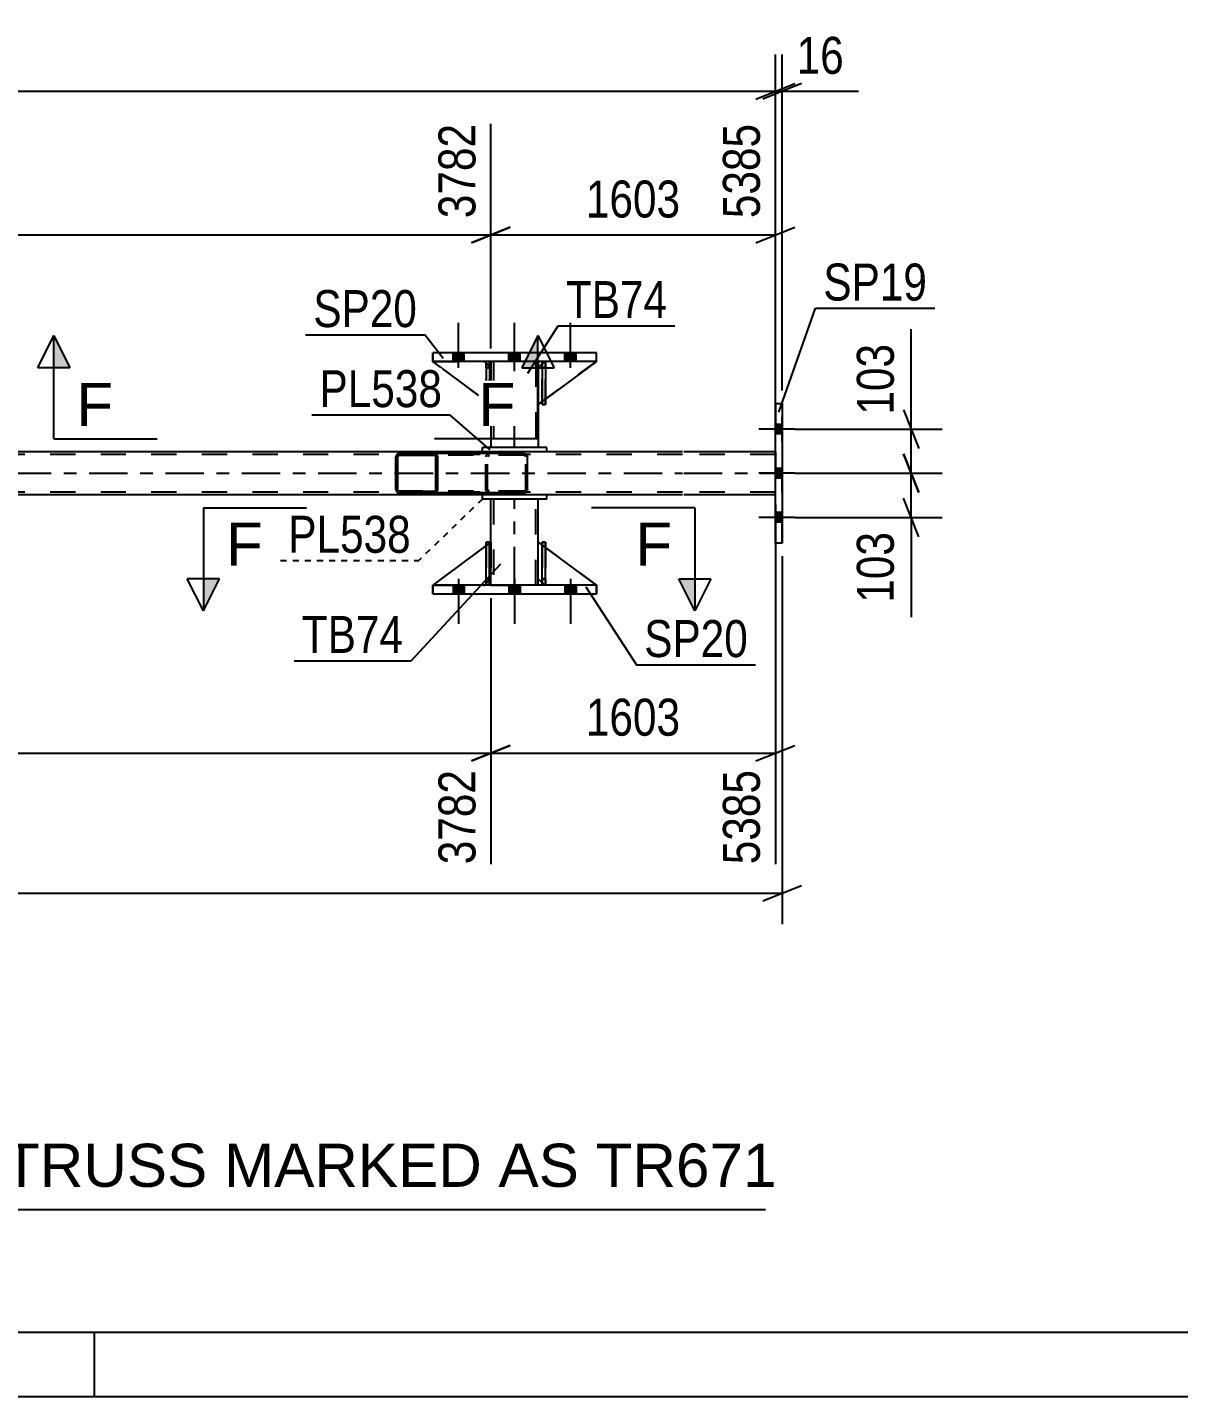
# Model space of a CAD drawing. Header units: millimetres. Extents: x 0 to 594, y 0 to 420.
# Drawn here: x 168.8 to 258, y 0 to 106.1 of the extents above; entities that cross this region are included whole.
import ezdxf

# ---------------------------------------------------------------- set-up
doc = ezdxf.new("R2010")
doc.units = ezdxf.units.MM
for name, pattern in [('DXK_LINE_DOT2', [3.9198, 1.9599, -1.9599]), ('DXK_LINE_DOT3', [5.9187, 2.979, -0.9799, 0.9799, -0.9799]), ('DXK_LINE_DOT4', [0.9408, 0.4704, -0.4704])]:
    doc.linetypes.add(name, pattern=pattern)
doc.styles.add('Arial', font='arial.ttf', dxfattribs={"height": 0.2})
doc.styles.add('Arial Narrow', font='ARIALN.TTF', dxfattribs={"height": 0.2})

# ---------------------------------------------------------------- blocks, each defined once
blk = doc.blocks.new('Unknown-570345859-1135')
at = {"color": 5, "linetype": 'Continuous'}
for p, q in [((5, 5), (589, 5)), ((174, 0), (174, 5)), ((0, 0), (594, 0))]:
    blk.add_line(p, q, dxfattribs=at)
blk = doc.blocks.new('Part-570345859-5423 - 5354')
at = {"color": 2, "linetype": 'Continuous'}
for p, q in [((209.06, 73.53), (204.06, 73.53)), ((204.06, 73.19), (204.06, 73.53)), ((209.06, 73.19), (204.06, 73.19)), ((209.06, 73.19), (209.06, 73.53))]:
    blk.add_line(p, q, dxfattribs=at)
blk = doc.blocks.new('Part-570345859-5375 - 5354')
at = {"color": 2, "linetype": 'Continuous'}
for p, q in [((204.72, 80.19), (204.72, 79.69)), ((208.39, 80.19), (208.39, 79.69)), ((204.72, 76.86), (204.72, 73.53)), ((208.39, 76.86), (208.39, 73.53))]:
    blk.add_line(p, q, dxfattribs=at)
at = {"color": 7, "linetype": 'DXK_LINE_DOT2'}
for p, q in [((208.39, 80.19), (204.72, 80.19)), ((204.72, 79.69), (204.72, 76.86)), ((204.92, 80.19), (204.92, 73.53)), ((208.19, 80.19), (208.19, 73.53)), ((208.39, 79.69), (208.39, 76.86)), ((208.39, 73.53), (204.72, 73.53))]:
    blk.add_line(p, q, dxfattribs=at)
at = {"color": 7, "linetype": 'DXK_LINE_DOT3'}
blk.add_line((206.56, 73.53), (206.56, 80.19), dxfattribs=at)
blk = doc.blocks.new('Part-570345859-5377 - 5354')
at = {"linetype": 'Continuous'}
h = blk.add_hatch(dxfattribs=at)
h.set_pattern_fill('', scale=0.7, style=0, pattern_type=0)
h.set_pattern_definition([(45, (200.5832, 72.888), (-1.5715, 1.5715), [])])
h.paths.add_polyline_path([(200.6, 72.79), (200.58, 72.89), (200.52, 72.97), (200.43, 73.03), (200.32, 73.05), (197.64, 73.05), (197.53, 73.03), (197.44, 72.97), (197.38, 72.89), (197.36, 72.79), (197.36, 70.27), (197.38, 70.17), (197.44, 70.08), (197.53, 70.02), (197.64, 70), (200.32, 70), (200.43, 70.02), (200.52, 70.08), (200.58, 70.17), (200.6, 70.27)])
h.paths.add_polyline_path([(200.45, 70.22), (200.42, 70.18), (200.38, 70.15), (200.32, 70.14), (197.64, 70.14), (197.59, 70.15), (197.54, 70.18), (197.51, 70.22), (197.5, 70.27), (197.5, 72.79), (197.51, 72.84), (197.54, 72.88), (197.59, 72.91), (197.64, 72.92), (200.32, 72.92), (200.38, 72.91), (200.42, 72.88), (200.45, 72.84), (200.46, 72.79), (200.46, 70.27)])
at = {"color": 2, "linetype": 'Continuous'}
for p, q in [((197.38, 72.89), (197.36, 72.79)), ((197.36, 70.27), (197.36, 72.79)), ((197.5, 72.79), (197.51, 72.84)), ((197.5, 70.27), (197.5, 72.79)), ((197.51, 72.84), (197.54, 72.88)), ((197.64, 73.05), (197.53, 73.03)), ((197.54, 72.88), (197.59, 72.91)), ((197.59, 72.91), (197.64, 72.92)), ((197.64, 73.05), (200.32, 73.05)), ((197.64, 72.92), (200.32, 72.92)), ((207.28, 73.05), (200.32, 73.05)), ((200.43, 73.03), (200.32, 73.05)), ((200.32, 72.92), (200.38, 72.91)), ((200.38, 72.91), (200.42, 72.88)), ((200.42, 72.88), (200.45, 72.84)), ((200.45, 72.84), (200.46, 72.79)), ((200.46, 70.27), (200.46, 72.79)), ((200.6, 72.79), (200.58, 72.89)), ((200.6, 70.27), (200.6, 72.79)), ((207.28, 73.05), (207.39, 73.03)), ((207.54, 72.89), (207.56, 72.79)), ((207.56, 70.27), (207.56, 72.79)), ((197.36, 70.27), (197.38, 70.17)), ((197.51, 70.22), (197.5, 70.27)), ((197.54, 70.18), (197.51, 70.22)), ((197.53, 70.02), (197.64, 70)), ((197.59, 70.15), (197.54, 70.18)), ((197.64, 70.14), (197.59, 70.15)), ((197.64, 70.14), (200.32, 70.14)), ((200.38, 70.15), (200.32, 70.14)), ((200.32, 70), (200.43, 70.02)), ((200.42, 70.18), (200.38, 70.15)), ((200.45, 70.22), (200.42, 70.18)), ((200.46, 70.27), (200.45, 70.22)), ((200.58, 70.17), (200.6, 70.27)), ((207.39, 70.02), (207.28, 70)), ((207.56, 70.27), (207.54, 70.17)), ((197.64, 70), (200.32, 70)), ((207.28, 70), (200.32, 70))]:
    blk.add_line(p, q, dxfattribs=at)
at = {"color": 7, "linetype": 'DXK_LINE_DOT2'}
for p, q in [((200.32, 73.05), (197.64, 73.05)), ((207.28, 72.92), (197.64, 72.92)), ((204.32, 72.79), (204.34, 72.89)), ((204.32, 70.27), (204.32, 72.79)), ((204.47, 72.84), (204.46, 72.79)), ((204.46, 70.27), (204.46, 72.79)), ((204.5, 72.88), (204.47, 72.84)), ((204.49, 73.03), (204.6, 73.05)), ((204.5, 72.88), (204.51, 72.89)), ((204.51, 72.89), (204.55, 72.91)), ((204.55, 72.91), (204.6, 72.92)), ((207.33, 72.91), (207.28, 72.92)), ((207.38, 72.88), (207.33, 72.91)), ((207.41, 72.84), (207.38, 72.88)), ((207.42, 72.79), (207.41, 72.84)), ((207.42, 70.27), (207.42, 72.79)), ((207.28, 70.14), (197.64, 70.14)), ((204.34, 70.17), (204.32, 70.27)), ((204.46, 70.27), (204.47, 70.22)), ((204.47, 70.22), (204.5, 70.18)), ((204.6, 70), (204.49, 70.02)), ((204.5, 70.18), (204.51, 70.17)), ((204.51, 70.17), (204.55, 70.15)), ((204.55, 70.15), (204.6, 70.14)), ((207.28, 70.14), (207.33, 70.15)), ((207.33, 70.15), (207.38, 70.18)), ((207.38, 70.18), (207.41, 70.22)), ((207.41, 70.22), (207.42, 70.27)), ((200.32, 70), (197.64, 70))]:
    blk.add_line(p, q, dxfattribs=at)
at = {"color": 2, "linetype": 'Continuous'}
for centre, start, end in [((197.63, 72.77), 110.7583, 155.68), ((200.33, 72.77), 24.3199, 69.2417), ((207.29, 72.77), 24.3199, 69.2417), ((197.63, 70.28), 204.3199, 249.2417), ((200.33, 70.28), 290.7583, 335.68), ((207.29, 70.28), 290.7583, 335.68)]:
    blk.add_arc(centre, 0.276, start, end, dxfattribs=at)
at = {"color": 7, "linetype": 'DXK_LINE_DOT2'}
for centre, start, end in [((204.59, 72.77), 110.7583, 155.68), ((204.59, 70.28), 204.3199, 249.2417)]:
    blk.add_arc(centre, 0.276, start, end, dxfattribs=at)
blk = doc.blocks.new('Part-570345859-5391 - 5354')
at = {"color": 2, "linetype": 'Continuous'}
for p, q in [((226.76, 76.94), (226.76, 76.94)), ((226.76, 76.94), (227.29, 76.94)), ((226.76, 66.11), (226.76, 76.94)), ((227.29, 76.94), (227.29, 66.11)), ((226.76, 66.11), (226.76, 66.11)), ((227.29, 66.11), (226.76, 66.11))]:
    blk.add_line(p, q, dxfattribs=at)
at = {"color": 7, "linetype": 'DXK_LINE_DOT2'}
for p, q in [((226.76, 76.94), (226.76, 66.11)), ((227.29, 66.11), (227.29, 76.94))]:
    blk.add_line(p, q, dxfattribs=at)
blk = doc.blocks.new('Part-570345859-5392 - 5354')
at = {"color": 7, "linetype": 'DXK_LINE_DOT2'}
for p, q in [((204.62, 66.19), (204.35, 66.19)), ((204.35, 63.36), (204.35, 66.19)), ((204.35, 62.86), (204.35, 66.19)), ((204.62, 66.19), (204.62, 63.36)), ((204.62, 62.86), (204.62, 66.19)), ((204.62, 63.36), (204.35, 63.36)), ((204.35, 62.86), (204.35, 63.36)), ((204.62, 62.86), (204.35, 62.86)), ((204.62, 63.36), (204.62, 62.86)), ((204.62, 62.86), (204.62, 62.86))]:
    blk.add_line(p, q, dxfattribs=at)
blk = doc.blocks.new('Part-570345859-5395 - 5354')
at = {"color": 2, "linetype": 'Continuous'}
for p, q in [((208.68, 79.99), (208.39, 79.69)), ((208.39, 79.69), (208.39, 76.86)), ((212.89, 80.19), (208.95, 77.28)), ((208.68, 77.08), (208.39, 76.86))]:
    blk.add_line(p, q, dxfattribs=at)
at = {"color": 7, "linetype": 'DXK_LINE_DOT2'}
for p, q in [((208.89, 80.19), (208.68, 79.99)), ((212.89, 80.19), (208.89, 80.19)), ((208.95, 77.28), (208.68, 77.08))]:
    blk.add_line(p, q, dxfattribs=at)
blk = doc.blocks.new('Part-570345859-5398 - 5354')
at = {"color": 7, "linetype": 'DXK_LINE_DOT2'}
for p, q in [((208.89, 80.19), (208.39, 79.69)), ((208.39, 76.86), (212.89, 80.19)), ((208.39, 79.69), (208.39, 76.86)), ((212.89, 80.19), (208.89, 80.19))]:
    blk.add_line(p, q, dxfattribs=at)
blk = doc.blocks.new('Part-570345859-5401 - 5354')
at = {"color": 2, "linetype": 'Continuous'}
for p, q in [((204.35, 77.14), (200.22, 80.19)), ((204.35, 80.07), (204.22, 80.19)), ((204.72, 79.69), (204.62, 79.8)), ((204.72, 79.69), (204.72, 79.69)), ((204.72, 76.86), (204.72, 79.69)), ((204.62, 76.94), (204.72, 76.86)), ((204.72, 76.86), (204.72, 76.86))]:
    blk.add_line(p, q, dxfattribs=at)
at = {"color": 7, "linetype": 'DXK_LINE_DOT2'}
for p, q in [((204.22, 80.19), (200.22, 80.19)), ((204.22, 80.19), (204.72, 79.69)), ((204.62, 79.8), (204.35, 80.07)), ((204.72, 79.69), (204.72, 76.86)), ((204.62, 76.94), (204.35, 77.14))]:
    blk.add_line(p, q, dxfattribs=at)
blk = doc.blocks.new('Part-570345859-5404 - 5354')
at = {"color": 7, "linetype": 'DXK_LINE_DOT2'}
for p, q in [((204.72, 76.86), (200.22, 80.19)), ((200.22, 80.19), (204.22, 80.19)), ((204.22, 80.19), (204.72, 79.69)), ((204.72, 79.69), (204.22, 80.19)), ((204.72, 79.69), (204.72, 76.86)), ((204.72, 79.69), (204.72, 79.69)), ((204.72, 79.69), (204.72, 76.86))]:
    blk.add_line(p, q, dxfattribs=at)
blk = doc.blocks.new('Part-570345859-5405 - 5354')
at = {"color": 2, "linetype": 'Continuous'}
for p, q in [((208.95, 80.19), (208.68, 80.19)), ((208.68, 80.19), (208.68, 76.86)), ((208.95, 80.19), (208.95, 80.19)), ((208.95, 80.19), (208.95, 76.86)), ((208.95, 76.86), (208.68, 76.86))]:
    blk.add_line(p, q, dxfattribs=at)
at = {"color": 7, "linetype": 'DXK_LINE_DOT2'}
for p, q in [((208.68, 79.69), (208.68, 80.19)), ((208.95, 79.69), (208.68, 79.69)), ((208.68, 79.69), (208.68, 76.86)), ((208.95, 79.69), (208.95, 80.19)), ((208.95, 80.19), (208.95, 80.19)), ((208.95, 76.86), (208.95, 79.69))]:
    blk.add_line(p, q, dxfattribs=at)
blk = doc.blocks.new('Part-570345859-5406 - 5354')
at = {"color": 2, "linetype": 'Continuous'}
for p, q in [((204.62, 80.19), (204.35, 80.19)), ((204.35, 80.19), (204.35, 76.86)), ((204.62, 80.19), (204.62, 80.19)), ((204.62, 80.19), (204.62, 76.86)), ((204.62, 76.86), (204.35, 76.86))]:
    blk.add_line(p, q, dxfattribs=at)
at = {"color": 7, "linetype": 'DXK_LINE_DOT2'}
for p, q in [((204.35, 79.69), (204.35, 80.19)), ((204.62, 79.69), (204.35, 79.69)), ((204.35, 79.69), (204.35, 76.86)), ((204.62, 79.69), (204.62, 80.19)), ((204.62, 80.19), (204.62, 80.19)), ((204.62, 76.86), (204.62, 79.69))]:
    blk.add_line(p, q, dxfattribs=at)
blk = doc.blocks.new('Part-570345859-5407 - 5354')
at = {"color": 7, "linetype": 'DXK_LINE_DOT2'}
for p, q in [((208.68, 79.69), (208.68, 80.19)), ((208.68, 80.19), (208.68, 80.19)), ((208.68, 80.19), (208.68, 76.86)), ((208.95, 80.19), (208.68, 80.19)), ((208.68, 76.86), (208.68, 79.69)), ((208.68, 79.69), (208.95, 79.69)), ((208.95, 79.69), (208.95, 80.19)), ((208.95, 76.86), (208.95, 80.19)), ((208.95, 79.69), (208.95, 76.86)), ((208.68, 76.86), (208.95, 76.86))]:
    blk.add_line(p, q, dxfattribs=at)
blk = doc.blocks.new('Part-570345859-5408 - 5354')
at = {"color": 7, "linetype": 'DXK_LINE_DOT2'}
for p, q in [((204.35, 79.69), (204.35, 80.19)), ((204.35, 80.19), (204.35, 80.19)), ((204.35, 80.19), (204.35, 76.86)), ((204.62, 80.19), (204.35, 80.19)), ((204.35, 76.86), (204.35, 79.69)), ((204.35, 79.69), (204.62, 79.69)), ((204.62, 79.69), (204.62, 80.19)), ((204.62, 76.86), (204.62, 80.19)), ((204.62, 79.69), (204.62, 76.86)), ((204.35, 76.86), (204.62, 76.86))]:
    blk.add_line(p, q, dxfattribs=at)
blk = doc.blocks.new('Bolt-570345859-5477 - 5354')
at = {"linetype": 'Continuous'}
for points in [[(201.79, 80.19), (202.66, 80.19), (202.66, 80.86), (201.79, 80.86)], [(201.79, 80.19), (202.66, 80.19), (202.66, 80.86), (201.79, 80.86)], [(201.79, 80.19), (202.66, 80.19), (202.66, 80.86), (201.79, 80.86)], [(206.12, 80.19), (206.99, 80.19), (206.99, 80.86), (206.12, 80.86)], [(206.12, 80.19), (206.99, 80.19), (206.99, 80.86), (206.12, 80.86)], [(210.46, 80.19), (211.32, 80.19), (211.32, 80.86), (210.46, 80.86)], [(210.46, 80.19), (211.32, 80.19), (211.32, 80.86), (210.46, 80.86)], [(210.46, 80.19), (211.32, 80.19), (211.32, 80.86), (210.46, 80.86)]]:
    blk.add_hatch(color=1, dxfattribs=at).paths.add_polyline_path(points)
at = {"color": 1, "linetype": 'Continuous'}
for p, q in [((202.22, 79.69), (202.22, 83.19)), ((202.22, 79.69), (202.22, 83.19)), ((202.22, 79.69), (202.22, 83.19)), ((206.56, 79.69), (206.56, 83.19)), ((206.56, 79.69), (206.56, 83.19)), ((210.89, 79.69), (210.89, 83.19)), ((210.89, 79.69), (210.89, 83.19)), ((210.89, 79.69), (210.89, 83.19)), ((201.79, 80.19), (201.79, 80.86)), ((201.79, 80.19), (201.79, 80.86)), ((201.79, 80.19), (201.79, 80.86)), ((202.66, 80.19), (202.66, 80.86)), ((202.66, 80.19), (202.66, 80.86)), ((202.66, 80.19), (202.66, 80.86)), ((206.12, 80.19), (206.12, 80.86)), ((206.12, 80.19), (206.12, 80.86)), ((206.99, 80.19), (206.99, 80.86)), ((206.99, 80.19), (206.99, 80.86)), ((210.46, 80.19), (210.46, 80.86)), ((210.46, 80.19), (210.46, 80.86)), ((210.46, 80.19), (210.46, 80.86)), ((211.32, 80.19), (211.32, 80.86)), ((211.32, 80.19), (211.32, 80.86)), ((211.32, 80.19), (211.32, 80.86))]:
    blk.add_line(p, q, dxfattribs=at)
blk = doc.blocks.new('Part-570345859-5413 - 5354')
at = {"color": 2, "linetype": 'Continuous'}
for p, q in [((204.72, 66.19), (204.72, 69.53)), ((208.39, 66.19), (208.39, 69.53)), ((204.72, 62.86), (204.72, 63.36)), ((208.39, 62.86), (208.39, 63.36))]:
    blk.add_line(p, q, dxfattribs=at)
at = {"color": 7, "linetype": 'DXK_LINE_DOT2'}
for p, q in [((208.39, 69.53), (204.72, 69.53)), ((204.92, 69.53), (204.92, 62.86)), ((208.19, 62.86), (208.19, 69.53)), ((204.72, 63.36), (204.72, 66.19)), ((208.39, 63.36), (208.39, 66.19)), ((204.72, 62.86), (208.39, 62.86))]:
    blk.add_line(p, q, dxfattribs=at)
at = {"color": 7, "linetype": 'DXK_LINE_DOT3'}
blk.add_line((206.56, 62.86), (206.56, 69.53), dxfattribs=at)
blk = doc.blocks.new('Bolt-570345859-5478 - 5354')
at = {"linetype": 'Continuous'}
for points in [[(202.66, 62.86), (201.79, 62.86), (201.79, 62.19), (202.66, 62.19)], [(202.66, 62.86), (201.79, 62.86), (201.79, 62.19), (202.66, 62.19)], [(202.66, 62.86), (201.79, 62.86), (201.79, 62.19), (202.66, 62.19)], [(206.99, 62.86), (206.12, 62.86), (206.12, 62.19), (206.99, 62.19)], [(206.99, 62.86), (206.12, 62.86), (206.12, 62.19), (206.99, 62.19)], [(211.32, 62.86), (210.46, 62.86), (210.46, 62.19), (211.32, 62.19)], [(211.32, 62.86), (210.46, 62.86), (210.46, 62.19), (211.32, 62.19)], [(211.32, 62.86), (210.46, 62.86), (210.46, 62.19), (211.32, 62.19)]]:
    blk.add_hatch(color=1, dxfattribs=at).paths.add_polyline_path(points)
at = {"color": 1, "linetype": 'Continuous'}
for p, q in [((201.79, 62.86), (201.79, 62.19)), ((201.79, 62.86), (201.79, 62.19)), ((201.79, 62.86), (201.79, 62.19)), ((202.22, 63.36), (202.22, 59.86)), ((202.22, 63.36), (202.22, 59.86)), ((202.22, 63.36), (202.22, 59.86)), ((202.66, 62.86), (202.66, 62.19)), ((202.66, 62.86), (202.66, 62.19)), ((202.66, 62.86), (202.66, 62.19)), ((206.12, 62.86), (206.12, 62.19)), ((206.12, 62.86), (206.12, 62.19)), ((206.56, 63.36), (206.56, 59.86)), ((206.56, 63.36), (206.56, 59.86)), ((206.99, 62.86), (206.99, 62.19)), ((206.99, 62.86), (206.99, 62.19)), ((210.46, 62.86), (210.46, 62.19)), ((210.46, 62.86), (210.46, 62.19)), ((210.46, 62.86), (210.46, 62.19)), ((210.89, 63.36), (210.89, 59.86)), ((210.89, 63.36), (210.89, 59.86)), ((210.89, 63.36), (210.89, 59.86)), ((211.32, 62.86), (211.32, 62.19)), ((211.32, 62.86), (211.32, 62.19)), ((211.32, 62.86), (211.32, 62.19))]:
    blk.add_line(p, q, dxfattribs=at)
blk = doc.blocks.new('Part-570345859-5418 - 5354')
at = {"color": 2, "linetype": 'Continuous'}
for p, q in [((209.06, 69.86), (204.06, 69.86)), ((204.06, 69.53), (204.06, 69.86)), ((209.06, 69.53), (204.06, 69.53)), ((209.06, 69.53), (209.06, 69.86))]:
    blk.add_line(p, q, dxfattribs=at)
blk = doc.blocks.new('Part-570345859-5426 - 5354')
at = {"color": 7, "linetype": 'DXK_LINE_DOT2'}
for p, q in [((208.39, 63.36), (208.39, 66.19)), ((208.39, 66.19), (212.89, 62.86)), ((208.89, 62.86), (208.39, 63.36)), ((212.89, 62.86), (208.89, 62.86))]:
    blk.add_line(p, q, dxfattribs=at)
blk = doc.blocks.new('Part-570345859-5429 - 5354')
at = {"color": 2, "linetype": 'Continuous'}
for p, q in [((204.35, 65.92), (200.22, 62.86)), ((204.72, 66.19), (204.62, 66.12)), ((204.72, 63.36), (204.72, 66.19)), ((204.35, 62.99), (204.22, 62.86)), ((204.72, 63.36), (204.62, 63.26)), ((204.72, 63.36), (204.72, 63.36))]:
    blk.add_line(p, q, dxfattribs=at)
at = {"color": 7, "linetype": 'DXK_LINE_DOT2'}
for p, q in [((204.62, 66.12), (204.35, 65.92)), ((204.72, 63.36), (204.72, 66.19)), ((200.22, 62.86), (204.22, 62.86)), ((204.72, 63.36), (204.22, 62.86)), ((204.62, 63.26), (204.35, 62.99))]:
    blk.add_line(p, q, dxfattribs=at)
blk = doc.blocks.new('Part-570345859-5432 - 5354')
at = {"color": 7, "linetype": 'DXK_LINE_DOT2'}
for p, q in [((204.72, 66.19), (200.22, 62.86)), ((204.72, 63.36), (204.72, 66.19)), ((204.72, 66.19), (204.72, 63.36)), ((200.22, 62.86), (204.22, 62.86)), ((204.22, 62.86), (204.72, 63.36)), ((204.72, 63.36), (204.22, 62.86)), ((204.72, 63.36), (204.72, 63.36))]:
    blk.add_line(p, q, dxfattribs=at)
blk = doc.blocks.new('Part-570345859-5433 - 5354')
at = {"color": 2, "linetype": 'Continuous'}
for p, q in [((208.68, 62.86), (208.68, 66.19)), ((208.68, 66.19), (208.95, 66.19)), ((208.95, 62.86), (208.95, 66.19)), ((208.68, 62.86), (208.68, 62.86)), ((208.95, 62.86), (208.68, 62.86))]:
    blk.add_line(p, q, dxfattribs=at)
at = {"color": 7, "linetype": 'DXK_LINE_DOT2'}
for p, q in [((208.68, 66.19), (208.68, 63.36)), ((208.95, 63.36), (208.95, 66.19)), ((208.68, 63.36), (208.68, 62.86)), ((208.68, 63.36), (208.95, 63.36)), ((208.95, 62.86), (208.95, 63.36)), ((208.95, 62.86), (208.95, 62.86))]:
    blk.add_line(p, q, dxfattribs=at)
blk = doc.blocks.new('Part-570345859-5434 - 5354')
at = {"color": 2, "linetype": 'Continuous'}
for p, q in [((204.35, 62.86), (204.35, 66.19)), ((204.35, 66.19), (204.62, 66.19)), ((204.62, 62.86), (204.62, 66.19)), ((204.35, 62.86), (204.35, 62.86)), ((204.62, 62.86), (204.35, 62.86))]:
    blk.add_line(p, q, dxfattribs=at)
at = {"color": 7, "linetype": 'DXK_LINE_DOT2'}
for p, q in [((204.35, 66.19), (204.35, 63.36)), ((204.62, 63.36), (204.62, 66.19)), ((204.35, 63.36), (204.35, 62.86)), ((204.35, 63.36), (204.62, 63.36)), ((204.62, 62.86), (204.62, 63.36)), ((204.62, 62.86), (204.62, 62.86))]:
    blk.add_line(p, q, dxfattribs=at)
blk = doc.blocks.new('Part-570345859-5435 - 5354')
at = {"color": 7, "linetype": 'DXK_LINE_DOT2'}
for p, q in [((208.95, 66.19), (208.68, 66.19)), ((208.68, 63.36), (208.68, 66.19)), ((208.68, 62.86), (208.68, 66.19)), ((208.95, 66.19), (208.95, 63.36)), ((208.95, 62.86), (208.95, 66.19)), ((208.95, 63.36), (208.68, 63.36)), ((208.68, 62.86), (208.68, 63.36)), ((208.95, 62.86), (208.68, 62.86)), ((208.95, 63.36), (208.95, 62.86)), ((208.95, 62.86), (208.95, 62.86))]:
    blk.add_line(p, q, dxfattribs=at)
blk = doc.blocks.new('Part-570345859-5440 - 5354')
at = {"color": 2, "linetype": 'Continuous'}
for p, q in [((90.62, 73.19), (83.52, 73.19)), ((135.63, 73.19), (90.72, 73.19)), ((204.06, 73.19), (143.41, 73.19)), ((219.56, 73.19), (209.06, 73.19)), ((226.76, 73.19), (219.66, 73.19)), ((90.62, 69.86), (83.52, 69.86)), ((135.63, 69.86), (90.72, 69.86)), ((204.06, 69.86), (143.41, 69.86)), ((219.56, 69.86), (209.06, 69.86)), ((226.76, 69.86), (219.66, 69.86))]:
    blk.add_line(p, q, dxfattribs=at)
at = {"color": 7, "linetype": 'DXK_LINE_DOT2'}
for p, q in [((83.52, 73.19), (83.52, 69.86)), ((143.41, 73.19), (135.63, 73.19)), ((209.06, 73.19), (204.06, 73.19)), ((226.76, 73.19), (226.76, 69.86)), ((90.62, 72.99), (83.52, 72.99)), ((219.56, 72.99), (90.72, 72.99)), ((226.76, 72.99), (219.66, 72.99)), ((90.62, 70.06), (83.52, 70.06)), ((219.56, 70.06), (90.72, 70.06)), ((226.76, 70.06), (219.66, 70.06)), ((143.41, 69.86), (135.63, 69.86)), ((209.06, 69.86), (204.06, 69.86))]:
    blk.add_line(p, q, dxfattribs=at)
at = {"color": 7, "linetype": 'DXK_LINE_DOT3'}
for p, q in [((83.52, 71.53), (90.62, 71.53)), ((90.72, 71.53), (219.56, 71.53)), ((219.66, 71.53), (226.76, 71.53))]:
    blk.add_line(p, q, dxfattribs=at)
blk = doc.blocks.new('Part-570345859-5445 - 5354')
at = {"color": 2, "linetype": 'Continuous'}
for p, q in [((212.89, 80.86), (200.22, 80.86)), ((200.22, 80.19), (200.22, 80.86)), ((212.89, 80.19), (212.89, 80.86)), ((212.89, 80.19), (200.22, 80.19))]:
    blk.add_line(p, q, dxfattribs=at)
at = {"color": 7, "linetype": 'DXK_LINE_DOT2'}
for p, q in [((200.22, 80.86), (200.22, 80.19)), ((212.89, 80.19), (212.89, 80.86))]:
    blk.add_line(p, q, dxfattribs=at)
blk = doc.blocks.new('Part-570345859-5450 - 5354')
at = {"color": 2, "linetype": 'Continuous'}
for p, q in [((200.22, 62.19), (200.22, 62.86)), ((212.89, 62.86), (200.22, 62.86)), ((212.89, 62.19), (212.89, 62.86)), ((200.22, 62.19), (212.89, 62.19))]:
    blk.add_line(p, q, dxfattribs=at)
at = {"color": 7, "linetype": 'DXK_LINE_DOT2'}
for p, q in [((200.22, 62.86), (200.22, 62.19)), ((212.89, 62.86), (212.89, 62.19))]:
    blk.add_line(p, q, dxfattribs=at)
blk = doc.blocks.new('Part-570345859-5453 - 5354')
at = {"color": 2, "linetype": 'Continuous'}
for p, q in [((208.39, 63.36), (208.39, 66.19)), ((208.68, 65.98), (208.39, 66.19)), ((212.89, 62.86), (208.95, 65.78)), ((208.68, 63.07), (208.39, 63.36))]:
    blk.add_line(p, q, dxfattribs=at)
at = {"color": 7, "linetype": 'DXK_LINE_DOT2'}
for p, q in [((208.95, 65.78), (208.68, 65.98)), ((208.89, 62.86), (208.68, 63.07)), ((212.89, 62.86), (208.89, 62.86)), ((212.89, 62.86), (212.89, 62.86)), ((212.89, 62.86), (212.89, 62.86))]:
    blk.add_line(p, q, dxfattribs=at)
blk = doc.blocks.new('Bolt-570345859-5474 - 5354')
at = {"linetype": 'Continuous'}
for points in [[(227.29, 74.58), (227.29, 75.31), (226.76, 75.31), (226.76, 74.58)], [(227.29, 74.58), (227.29, 75.31), (226.76, 75.31), (226.76, 74.58)], [(227.29, 74.58), (227.29, 75.31), (226.76, 75.31), (226.76, 74.58)], [(227.29, 71.16), (227.29, 71.89), (226.76, 71.89), (226.76, 71.16)], [(227.29, 71.16), (227.29, 71.89), (226.76, 71.89), (226.76, 71.16)], [(227.29, 67.74), (227.29, 68.48), (226.76, 68.48), (226.76, 67.74)], [(227.29, 67.74), (227.29, 68.48), (226.76, 68.48), (226.76, 67.74)], [(227.29, 67.74), (227.29, 68.48), (226.76, 68.48), (226.76, 67.74)]]:
    blk.add_hatch(color=1, dxfattribs=at).paths.add_polyline_path(points)
at = {"color": 1, "linetype": 'Continuous'}
for p, q in [((227.29, 75.31), (226.76, 75.31)), ((227.29, 75.31), (226.76, 75.31)), ((227.29, 75.31), (226.76, 75.31)), ((228.26, 74.94), (225.49, 74.94)), ((228.26, 74.94), (225.49, 74.94)), ((228.26, 74.94), (225.49, 74.94)), ((227.29, 74.58), (226.76, 74.58)), ((227.29, 74.58), (226.76, 74.58)), ((227.29, 74.58), (226.76, 74.58)), ((228.26, 71.53), (225.49, 71.53)), ((228.26, 71.53), (225.49, 71.53)), ((227.29, 71.89), (226.76, 71.89)), ((227.29, 71.89), (226.76, 71.89)), ((227.29, 71.16), (226.76, 71.16)), ((227.29, 71.16), (226.76, 71.16)), ((228.26, 68.11), (225.49, 68.11)), ((228.26, 68.11), (225.49, 68.11)), ((228.26, 68.11), (225.49, 68.11)), ((227.29, 68.48), (226.76, 68.48)), ((227.29, 68.48), (226.76, 68.48)), ((227.29, 68.48), (226.76, 68.48)), ((227.29, 67.74), (226.76, 67.74)), ((227.29, 67.74), (226.76, 67.74)), ((227.29, 67.74), (226.76, 67.74))]:
    blk.add_line(p, q, dxfattribs=at)
blk = doc.blocks.new('StraightDimension-570345859-5584 - 5354')
at = {"color": 7, "linetype": 'Continuous'}
for p, q in [((237.29, 74.94), (237.29, 82.68)), ((237.29, 74.94), (237.29, 82.68)), ((236.69, 76.44), (237.89, 73.44)), ((228.29, 74.94), (239.69, 74.94)), ((237.29, 71.53), (237.29, 74.94)), ((237.89, 70.03), (236.69, 73.03)), ((228.29, 71.53), (239.69, 71.53))]:
    blk.add_line(p, q, dxfattribs=at)
at = {"color": 0}
blk.add_wipeout([(236.54, 82.15), (232.34, 82.15), (232.34, 75.47), (236.54, 75.47)], dxfattribs=at)
at = {"color": 3, "style": 'Arial Narrow'}
blk.add_text('103', height=2.863, rotation=90.0002, dxfattribs=at).set_placement((235.94, 76.07))
blk = doc.blocks.new('StraightDimension-570345859-5520 - 5354')
at = {"color": 7, "linetype": 'Continuous'}
for p, q in [((204.72, 81.19), (204.72, 98.6)), ((226.76, 74.19), (226.76, 98.6)), ((206.22, 90.59), (203.22, 89.39)), ((225.26, 89.39), (228.26, 90.59)), ((204.72, 89.99), (226.76, 89.99))]:
    blk.add_line(p, q, dxfattribs=at)
at = {"color": 0}
blk.add_wipeout([(220, 90.74), (220, 94.94), (211.48, 94.94), (211.48, 90.74)], dxfattribs=at)
at = {"color": 3, "style": 'Arial Narrow'}
blk.add_text('1603', height=2.863, dxfattribs=at).set_placement((212.08, 91.34))
at = {"color": 0, "linetype": 'Continuous'}
blk.add_wipeout([(226.16, 99.2), (221.96, 99.2), (221.96, 90.69), (226.16, 90.69)], dxfattribs=at)
at = {"color": 3, "linetype": 'Continuous', "style": 'Arial Narrow'}
blk.add_text('5385', height=2.863, rotation=90.0002, dxfattribs=at).set_placement((225.56, 91.29))
blk = doc.blocks.new('StraightDimension-570345859-5542 - 5354')
at = {"color": 7, "linetype": 'Continuous'}
for p, q in [((226.76, 68.86), (226.76, 41.24)), ((204.72, 61.86), (204.72, 41.24)), ((206.22, 50.45), (203.22, 49.25)), ((225.26, 49.25), (228.26, 50.45)), ((204.72, 49.85), (226.76, 49.85))]:
    blk.add_line(p, q, dxfattribs=at)
at = {"color": 0}
blk.add_wipeout([(220, 50.6), (220, 54.8), (211.48, 54.8), (211.48, 50.6)], dxfattribs=at)
at = {"color": 3, "style": 'Arial Narrow'}
blk.add_text('1603', height=2.863, dxfattribs=at).set_placement((212.08, 51.2))
at = {"color": 0, "linetype": 'Continuous'}
blk.add_wipeout([(226.16, 49.15), (221.96, 49.15), (221.96, 40.64), (226.16, 40.64)], dxfattribs=at)
at = {"color": 3, "linetype": 'Continuous', "style": 'Arial Narrow'}
blk.add_text('5385', height=2.863, rotation=90.0002, dxfattribs=at).set_placement((225.56, 41.24))
blk = doc.blocks.new('StraightDimension-570345859-5547 - 5354')
at = {"color": 7, "linetype": 'Continuous'}
for p, q in [((83.52, 68.86), (83.52, 46.72)), ((204.72, 61.86), (204.72, 41.24)), ((85.02, 50.45), (82.02, 49.25)), ((203.22, 49.25), (206.22, 50.45)), ((83.52, 49.85), (204.72, 49.85))]:
    blk.add_line(p, q, dxfattribs=at)
at = {"color": 0}
blk.add_wipeout([(148.38, 50.6), (148.38, 54.8), (139.86, 54.8), (139.86, 50.6)], dxfattribs=at)
at = {"color": 3, "style": 'Arial Narrow'}
blk.add_text('3782', height=2.863, dxfattribs=at).set_placement((140.46, 51.2))
at = {"color": 0, "linetype": 'Continuous'}
for points in [[(82.92, 49.15), (78.72, 49.15), (78.72, 46.12), (82.92, 46.12)], [(204.12, 49.15), (199.92, 49.15), (199.92, 40.64), (204.12, 40.64)]]:
    blk.add_wipeout(points, dxfattribs=at)
at = {"color": 3, "linetype": 'Continuous', "style": 'Arial Narrow'}
for s, height, p in [('0', 2.86, (82.32, 46.72)), ('3782', 2.863, (203.52, 41.24))]:
    blk.add_text(s, height=height, rotation=90.0002, dxfattribs=at).set_placement(p)
blk = doc.blocks.new('StraightDimension-570345859-5563 - 5354')
at = {"color": 7, "linetype": 'Continuous'}
for p, q in [((83.52, 76.34), (83.52, 103.97)), ((226.76, 77.94), (226.76, 103.97)), ((85.02, 101.72), (82.02, 100.52)), ((83.52, 101.12), (226.76, 101.12)), ((225.26, 100.52), (228.26, 101.72))]:
    blk.add_line(p, q, dxfattribs=at)
at = {"color": 0}
blk.add_wipeout([(159.39, 101.87), (159.39, 106.07), (150.88, 106.07), (150.88, 101.87)], dxfattribs=at)
at = {"color": 3, "style": 'Arial Narrow'}
blk.add_text('5385', height=2.863, dxfattribs=at).set_placement((151.48, 102.47))
blk = doc.blocks.new('StraightDimension-570345859-5525 - 5354')
at = {"color": 7, "linetype": 'Continuous'}
for p, q in [((204.72, 81.19), (204.72, 98.6)), ((83.52, 74.19), (83.52, 93.12)), ((85.02, 90.59), (82.02, 89.39)), ((203.22, 89.39), (206.22, 90.59)), ((83.52, 89.99), (204.72, 89.99))]:
    blk.add_line(p, q, dxfattribs=at)
at = {"color": 0}
blk.add_wipeout([(148.38, 90.74), (148.38, 94.94), (139.86, 94.94), (139.86, 90.74)], dxfattribs=at)
at = {"color": 3, "style": 'Arial Narrow'}
blk.add_text('3782', height=2.863, dxfattribs=at).set_placement((140.46, 91.34))
at = {"color": 0, "linetype": 'Continuous'}
for points in [[(204.12, 99.2), (199.92, 99.2), (199.92, 90.69), (204.12, 90.69)], [(82.92, 93.72), (78.72, 93.72), (78.72, 90.69), (82.92, 90.69)]]:
    blk.add_wipeout(points, dxfattribs=at)
at = {"color": 3, "linetype": 'Continuous', "style": 'Arial Narrow'}
for s, height, p in [('3782', 2.863, (203.52, 91.29)), ('0', 2.86, (82.32, 91.29))]:
    blk.add_text(s, height=height, rotation=90.0002, dxfattribs=at).set_placement(p)
blk = doc.blocks.new('StraightDimension-570345859-5531 - 5354')
at = {"color": 7, "linetype": 'Continuous'}
for p, q in [((82.98, 65.11), (82.98, 36.6)), ((227.29, 65.11), (227.29, 36.6)), ((84.48, 39.6), (81.48, 38.4)), ((225.79, 38.4), (228.79, 39.6)), ((82.98, 39), (227.29, 39))]:
    blk.add_line(p, q, dxfattribs=at)
at = {"color": 0}
blk.add_wipeout([(159.39, 39.75), (159.39, 43.95), (150.88, 43.95), (150.88, 39.75)], dxfattribs=at)
at = {"color": 3, "style": 'Arial Narrow'}
blk.add_text('5417', height=2.863, dxfattribs=at).set_placement((151.48, 40.35))
blk = doc.blocks.new('StraightDimension-570345859-5553 - 5354')
at = {"color": 7, "linetype": 'Continuous'}
for p, q in [((226.76, 77.94), (226.76, 103.97)), ((227.29, 77.94), (227.29, 103.97)), ((225.26, 100.52), (228.26, 101.72)), ((228.79, 101.72), (225.79, 100.52)), ((226.76, 101.12), (227.29, 101.12)), ((227.29, 101.12), (233.2, 101.12)), ((227.29, 101.12), (233.2, 101.12))]:
    blk.add_line(p, q, dxfattribs=at)
at = {"color": 0}
blk.add_wipeout([(232.67, 101.87), (232.67, 106.07), (227.81, 106.07), (227.81, 101.87)], dxfattribs=at)
at = {"color": 3, "style": 'Arial Narrow'}
blk.add_text('16', height=2.863, dxfattribs=at).set_placement((228.41, 102.47))
blk = doc.blocks.new('StraightDimension-570345859-5592 - 5354')
at = {"color": 7, "linetype": 'Continuous'}
for p, q in [((236.69, 73.03), (237.89, 70.03)), ((228.29, 71.53), (239.69, 71.53)), ((237.29, 68.11), (237.29, 71.53)), ((237.89, 66.61), (236.69, 69.61)), ((228.29, 68.11), (239.69, 68.11)), ((237.29, 68.11), (237.29, 60.38)), ((237.29, 68.11), (237.29, 60.38))]:
    blk.add_line(p, q, dxfattribs=at)
at = {"color": 0}
blk.add_wipeout([(236.54, 67.59), (232.34, 67.59), (232.34, 60.9), (236.54, 60.9)], dxfattribs=at)
at = {"color": 3, "style": 'Arial Narrow'}
blk.add_text('103', height=2.863, rotation=90.0002, dxfattribs=at).set_placement((235.94, 61.5))
blk = doc.blocks.new('Unknown-570345859-12433')
at = {"color": 7, "linetype": 'Continuous'}
blk.add_line((156, 14.5), (226, 14.5), dxfattribs=at)
at = {"color": 7, "style": 'Arial'}
blk.add_text('ONE-TRUSS MARKED AS TR671', height=3.3428, dxfattribs=at).set_placement((155.24, 16.25))
blk = doc.blocks.new('Mark-570345859-5387 - 5354')
at = {"color": 30, "linetype": 'Continuous'}
for p, q in [((227.02, 76.27), (229.88, 84.31)), ((229.88, 84.31), (239.12, 84.31))]:
    blk.add_line(p, q, dxfattribs=at)
at = {"color": 0}
blk.add_wipeout([(238.52, 84.91), (238.52, 87.91), (230.48, 87.91), (230.48, 84.91)], dxfattribs=at)
blk.add_wipeout([(238.52, 84.91), (238.52, 87.91), (230.48, 87.91), (230.48, 84.91)], dxfattribs=at)
at = {"color": 3, "style": 'Arial Narrow'}
blk.add_text('SP19', height=2.863, dxfattribs=at).set_placement((230.48, 84.91))
blk = doc.blocks.new('Mark-570345859-5371 - 5354')
at = {"color": 30, "linetype": 'Continuous'}
for p, q in [((207.58, 79.29), (209.93, 82.95)), ((209.93, 82.95), (218.98, 82.95))]:
    blk.add_line(p, q, dxfattribs=at)
at = {"color": 0}
blk.add_wipeout([(218.38, 83.55), (218.38, 86.55), (210.53, 86.55), (210.53, 83.55)], dxfattribs=at)
blk.add_wipeout([(218.38, 83.55), (218.38, 86.55), (210.53, 86.55), (210.53, 83.55)], dxfattribs=at)
at = {"color": 3, "style": 'Arial Narrow'}
blk.add_text('TB74', height=2.863, dxfattribs=at).set_placement((210.53, 83.55))
blk = doc.blocks.new('Mark-570345859-5441 - 5354')
at = {"color": 30, "linetype": 'Continuous'}
for p in [(190.36, 82.25), (201.01, 80.43)]:
    blk.add_line(p, (199.6, 82.25), dxfattribs=at)
at = {"color": 0}
blk.add_wipeout([(199, 82.85), (199, 85.85), (190.96, 85.85), (190.96, 82.85)], dxfattribs=at)
blk.add_wipeout([(199, 82.85), (199, 85.85), (190.96, 85.85), (190.96, 82.85)], dxfattribs=at)
at = {"color": 3, "style": 'Arial Narrow'}
blk.add_text('SP20', height=2.863, dxfattribs=at).set_placement((190.96, 82.85))
blk = doc.blocks.new('SectionMark-570345859-5600 - 5354')
at = {"linetype": 'Continuous'}
for points in [[(172.1, 79.69), (170.85, 79.69), (170.85, 82.19)], [(208.36, 79.69), (207.11, 79.69), (208.36, 82.19)]]:
    blk.add_hatch(color=6, dxfattribs=at).paths.add_polyline_path(points)
at = {"color": 6, "linetype": 'Continuous'}
for p, q in [((169.6, 79.69), (170.85, 82.19)), ((170.85, 74.19), (170.85, 82.19)), ((170.85, 82.19), (172.1, 79.69)), ((208.36, 82.19), (207.11, 79.69)), ((208.36, 74.19), (208.36, 82.19)), ((208.36, 82.19), (209.61, 79.69)), ((172.1, 79.69), (169.6, 79.69)), ((207.11, 79.69), (209.61, 79.69)), ((170.85, 74.19), (178.85, 74.19)), ((208.36, 74.19), (200.36, 74.19))]:
    blk.add_line(p, q, dxfattribs=at)
at = {"color": 0, "linetype": 'Continuous'}
for points in [[(175.45, 75.19), (175.45, 78.69), (172.6, 78.69), (172.6, 75.19)], [(206.61, 75.19), (206.61, 78.69), (203.76, 78.69), (203.76, 75.19)]]:
    blk.add_wipeout(points, dxfattribs=at)
at = {"color": 3, "linetype": 'Continuous', "style": 'Arial'}
for p in [(172.6, 75.19), (203.76, 75.19)]:
    blk.add_text('F', height=3.34, dxfattribs=at).set_placement(p)
blk = doc.blocks.new('Mark-570345859-5409 - 5354')
at = {"color": 30, "linetype": 'Continuous'}
for p in [(205.47, 64.49), (189.47, 57.01)]:
    blk.add_line(p, (198.53, 57.01), dxfattribs=at)
at = {"color": 0}
blk.add_wipeout([(197.93, 57.61), (197.93, 60.61), (190.07, 60.61), (190.07, 57.61)], dxfattribs=at)
blk.add_wipeout([(197.93, 57.61), (197.93, 60.61), (190.07, 60.61), (190.07, 57.61)], dxfattribs=at)
at = {"color": 3, "style": 'Arial Narrow'}
blk.add_text('TB74', height=2.863, dxfattribs=at).set_placement((190.07, 57.61))
blk = doc.blocks.new('Mark-570345859-5414 - 5354')
at = {"color": 30, "linetype": 'DXK_LINE_DOT4'}
for p in [(204.06, 69.53), (188.42, 64.77)]:
    blk.add_line(p, (199.13, 64.77), dxfattribs=at)
at = {"color": 0}
blk.add_wipeout([(198.53, 65.37), (198.53, 68.37), (189.02, 68.37), (189.02, 65.37)], dxfattribs=at)
blk.add_wipeout([(198.53, 65.37), (198.53, 68.37), (189.02, 68.37), (189.02, 65.37)], dxfattribs=at)
at = {"color": 3, "style": 'Arial Narrow'}
blk.add_text('PL538', height=2.863, dxfattribs=at).set_placement((189.02, 65.37))
blk = doc.blocks.new('Mark-570345859-5419 - 5354')
at = {"color": 30, "linetype": 'Continuous'}
for p in [(190.84, 76.05), (204.66, 73.35)]:
    blk.add_line(p, (201.54, 76.05), dxfattribs=at)
at = {"color": 0}
blk.add_wipeout([(200.94, 76.65), (200.94, 79.65), (191.44, 79.65), (191.44, 76.65)], dxfattribs=at)
blk.add_wipeout([(200.94, 76.65), (200.94, 79.65), (191.44, 79.65), (191.44, 76.65)], dxfattribs=at)
at = {"color": 3, "style": 'Arial Narrow'}
blk.add_text('PL538', height=2.863, dxfattribs=at).set_placement((191.44, 76.65))
blk = doc.blocks.new('Mark-570345859-5446 - 5354')
at = {"color": 30, "linetype": 'Continuous'}
for p, q in [((212.07, 62.73), (216, 56.69)), ((216, 56.69), (225.23, 56.69))]:
    blk.add_line(p, q, dxfattribs=at)
at = {"color": 0}
blk.add_wipeout([(224.63, 57.29), (224.63, 60.29), (216.6, 60.29), (216.6, 57.29)], dxfattribs=at)
blk.add_wipeout([(224.63, 57.29), (224.63, 60.29), (216.6, 60.29), (216.6, 57.29)], dxfattribs=at)
at = {"color": 3, "style": 'Arial Narrow'}
blk.add_text('SP20', height=2.863, dxfattribs=at).set_placement((216.6, 57.29))
blk = doc.blocks.new('SectionMark-570345859-5602 - 5354')
at = {"linetype": 'Continuous'}
for points in [[(182.44, 63.36), (183.69, 63.36), (182.44, 60.86)], [(219.27, 63.36), (220.52, 63.36), (220.52, 60.86)]]:
    blk.add_hatch(color=6, dxfattribs=at).paths.add_polyline_path(points)
at = {"color": 6, "linetype": 'Continuous'}
for p, q in [((182.44, 68.86), (190.44, 68.86)), ((182.44, 68.86), (182.44, 60.86)), ((220.52, 68.86), (212.52, 68.86)), ((220.52, 68.86), (220.52, 60.86)), ((182.44, 60.86), (181.19, 63.36)), ((183.69, 63.36), (181.19, 63.36)), ((182.44, 60.86), (183.69, 63.36)), ((219.27, 63.36), (221.77, 63.36)), ((220.52, 60.86), (219.27, 63.36)), ((221.77, 63.36), (220.52, 60.86))]:
    blk.add_line(p, q, dxfattribs=at)
at = {"color": 0, "linetype": 'Continuous'}
for points in [[(187.04, 64.36), (187.04, 67.86), (184.19, 67.86), (184.19, 64.36)], [(218.77, 64.36), (218.77, 67.86), (215.92, 67.86), (215.92, 64.36)]]:
    blk.add_wipeout(points, dxfattribs=at)
at = {"color": 3, "linetype": 'Continuous', "style": 'Arial'}
for p in [(184.19, 64.36), (215.92, 64.36)]:
    blk.add_text('F', height=3.34, dxfattribs=at).set_placement(p)

msp = doc.modelspace()

# ---------------------------------------------------------------- block references
for name in ['Unknown-570345859-1135', 'Bolt-570345859-5477 - 5354', 'Part-570345859-5445 - 5354', 'Part-570345859-5401 - 5354', 'Part-570345859-5404 - 5354', 'Part-570345859-5406 - 5354', 'Part-570345859-5408 - 5354', 'Part-570345859-5375 - 5354', 'Part-570345859-5395 - 5354', 'Part-570345859-5398 - 5354', 'Part-570345859-5405 - 5354', 'Part-570345859-5407 - 5354', 'Part-570345859-5391 - 5354', 'Bolt-570345859-5474 - 5354', 'Part-570345859-5440 - 5354', 'Part-570345859-5423 - 5354', 'Part-570345859-5377 - 5354', 'Part-570345859-5418 - 5354', 'Part-570345859-5413 - 5354', 'Part-570345859-5429 - 5354', 'Part-570345859-5432 - 5354', 'Part-570345859-5392 - 5354', 'Part-570345859-5434 - 5354', 'Part-570345859-5426 - 5354', 'Part-570345859-5453 - 5354', 'Part-570345859-5433 - 5354', 'Part-570345859-5435 - 5354', 'Part-570345859-5450 - 5354', 'Bolt-570345859-5478 - 5354', 'Unknown-570345859-12433']:
    msp.add_blockref(name, (0, 0))

# ---------------------------------------------------------------- next in the draw order: block references
for name in ['StraightDimension-570345859-5584 - 5354', 'StraightDimension-570345859-5542 - 5354']:
    msp.add_blockref(name, (0, 0))

# ---------------------------------------------------------------- next in the draw order: block references
for name in ['StraightDimension-570345859-5520 - 5354', 'StraightDimension-570345859-5547 - 5354']:
    msp.add_blockref(name, (0, 0))

# ---------------------------------------------------------------- next in the draw order: block references
for name in ['StraightDimension-570345859-5563 - 5354', 'StraightDimension-570345859-5531 - 5354']:
    msp.add_blockref(name, (0, 0))

# ---------------------------------------------------------------- next in the draw order: block references
for name in ['StraightDimension-570345859-5553 - 5354', 'StraightDimension-570345859-5525 - 5354', 'Mark-570345859-5371 - 5354', 'StraightDimension-570345859-5592 - 5354', 'Mark-570345859-5409 - 5354', 'Mark-570345859-5446 - 5354']:
    msp.add_blockref(name, (0, 0))

# ---------------------------------------------------------------- next in the draw order: block references
for name in ['Mark-570345859-5387 - 5354', 'Mark-570345859-5441 - 5354', 'Mark-570345859-5414 - 5354']:
    msp.add_blockref(name, (0, 0))

# ---------------------------------------------------------------- next in the draw order: block references
for name in ['SectionMark-570345859-5600 - 5354', 'SectionMark-570345859-5602 - 5354']:
    msp.add_blockref(name, (0, 0))

# ---------------------------------------------------------------- next in the draw order: block references
msp.add_blockref('Mark-570345859-5419 - 5354', (0, 0))

doc.saveas('drawing.dxf')
